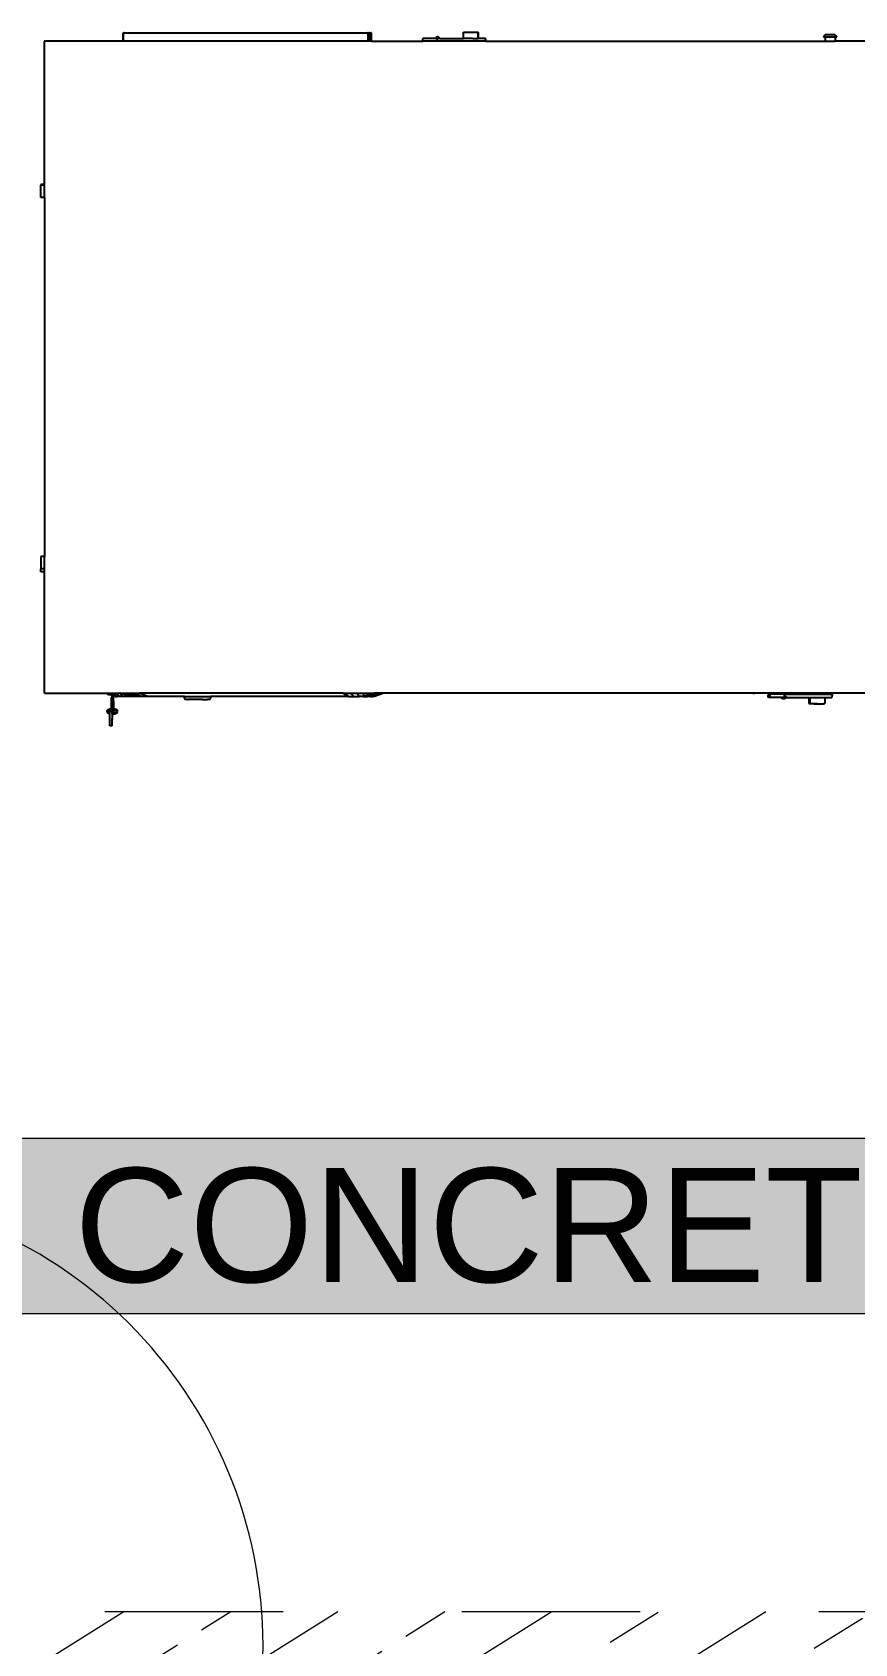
# Model space of a CAD drawing. Header units: inches. Extents: x 0.9 to 36.3, y 0.7 to 23.3.
# Drawn here: x 30.242 to 30.703, y 7.948 to 8.851 of the extents above; entities that cross this region are included whole.
import ezdxf

# ---------------------------------------------------------------- set-up
doc = ezdxf.new("R2010")
doc.units = ezdxf.units.IN
doc.linetypes.add('DASHED2', pattern=[0.375, 0.25, -0.125])
doc.layers.add('DG set', color=18, linetype='Continuous', lineweight=15)
doc.layers.add('Edges', color=7, linetype='Continuous')
doc.layers.add('PDF_Text', color=7, linetype='Continuous')
doc.layers.add('PDF_Geometry', color=7, linetype='Continuous', lineweight=9, true_color=0x777777)
doc.layers.add('transformer', color=7, linetype='Continuous', lineweight=15, true_color=0xb1a785)
doc.styles.get("Standard").update_dxf_attribs({"font": 'arial.ttf'})

# ---------------------------------------------------------------- blocks, each defined once
blk = doc.blocks.new('Diesel Generator pl')
at = {"layer": 'Edges'}
for p, q in [((1.9986, 2.016), (1.9986, 2.0362)), ((1.9995, 2.0362), (1.9986, 2.0362)), ((1.9995, 2.0362), (2.6038, 2.0363)), ((1.9995, 2.016), (1.9995, 2.0362)), ((2.6038, 2.0363), (2.6038, 2.016)), ((2.6048, 2.0363), (2.6038, 2.0363)), ((2.6048, 2.036), (2.6048, 2.0363)), ((2.6048, 2.036), (2.6072, 2.036)), ((2.6048, 2.016), (2.6048, 2.036)), ((2.6072, 2.036), (2.6072, 2.016)), ((2.6081, 2.036), (2.6072, 2.036)), ((2.6081, 2.036), (2.6123, 2.036)), ((2.6081, 2.016), (2.6081, 2.036)), ((2.6123, 2.036), (2.6123, 2.016)), ((2.6132, 2.036), (2.6123, 2.036)), ((2.6132, 2.016), (2.6132, 2.036)), ((2.8403, 2.0225), (2.8403, 2.0379)), ((2.8403, 2.0379), (2.8771, 2.0379)), ((2.8771, 2.0369), (2.8771, 2.0379)), ((2.8771, 2.0225), (2.8771, 2.0369)), ((2.8771, 2.0369), (2.8781, 2.0369)), ((2.8781, 2.0225), (2.8781, 2.0369)), ((1.8041, 2.016), (1.8032, 2.016)), ((1.8032, 2.016), (1.8041, 2.016)), ((1.8041, 1.6606), (1.8041, 2.016)), ((1.9986, 2.016), (1.8041, 2.016)), ((1.9995, 2.016), (1.9986, 2.016)), ((2.6038, 2.016), (1.9995, 2.016)), ((2.6048, 2.016), (2.6038, 2.016)), ((2.6072, 2.016), (2.6048, 2.016)), ((2.6081, 2.016), (2.6072, 2.016)), ((2.6123, 2.016), (2.6081, 2.016)), ((2.6132, 2.016), (2.6123, 2.016)), ((2.6132, 2.016), (2.7402, 2.016)), ((2.7402, 2.016), (2.7397, 2.0225)), ((2.772, 2.0225), (2.7397, 2.0225)), ((2.7765, 2.016), (2.7402, 2.016)), ((2.7721, 2.0235), (2.772, 2.0225)), ((2.772, 2.0225), (2.7765, 2.0225)), ((2.7726, 2.0244), (2.7721, 2.0235)), ((2.7733, 2.0252), (2.7726, 2.0244)), ((2.7743, 2.0258), (2.7733, 2.0252)), ((2.7754, 2.0262), (2.7743, 2.0258)), ((2.7766, 2.0263), (2.7754, 2.0262)), ((2.7766, 2.0225), (2.7765, 2.0225)), ((2.7765, 2.0186), (2.7765, 2.0225)), ((2.7765, 2.0186), (2.7766, 2.0186)), ((2.7765, 2.0178), (2.7765, 2.0186)), ((2.7765, 2.0178), (2.7766, 2.0178)), ((2.7765, 2.016), (2.7765, 2.0178)), ((2.7766, 2.016), (2.7765, 2.016)), ((2.7767, 2.0263), (2.7766, 2.0263)), ((2.7766, 2.0263), (2.7766, 2.0263)), ((2.7766, 2.0186), (2.7766, 2.0225)), ((2.7812, 2.0225), (2.7766, 2.0225)), ((2.7766, 2.0178), (2.7766, 2.0186)), ((2.7766, 2.016), (2.7766, 2.0178)), ((2.8949, 2.016), (2.7766, 2.016)), ((2.7777, 2.0262), (2.7767, 2.0263)), ((2.7779, 2.0262), (2.7777, 2.0262)), ((2.7789, 2.0258), (2.7779, 2.0262)), ((2.7798, 2.0252), (2.7789, 2.0258)), ((2.779, 2.0258), (2.7789, 2.0258)), ((2.7799, 2.0252), (2.779, 2.0258)), ((2.7805, 2.0244), (2.7798, 2.0252)), ((2.7807, 2.0244), (2.7799, 2.0252)), ((2.781, 2.0235), (2.7805, 2.0244)), ((2.7807, 2.0244), (2.7806, 2.0244)), ((2.7807, 2.0243), (2.7807, 2.0244)), ((2.7808, 2.0242), (2.7807, 2.0243)), ((2.7811, 2.0235), (2.7807, 2.0243)), ((2.7816, 2.0234), (2.7808, 2.0242)), ((2.7812, 2.0225), (2.781, 2.0235)), ((2.7813, 2.0225), (2.7811, 2.0235)), ((2.7813, 2.0225), (2.7812, 2.0225)), ((2.782, 2.0225), (2.7813, 2.0225)), ((2.782, 2.0225), (2.7816, 2.0234)), ((2.782, 2.0225), (2.782, 2.0225)), ((2.782, 2.0225), (2.8403, 2.0225)), ((2.8632, 2.0225), (2.8403, 2.0225)), ((2.8635, 2.0225), (2.8771, 2.0225)), ((2.8781, 2.0225), (2.8771, 2.0225)), ((2.8949, 2.0225), (2.8781, 2.0225)), ((2.8949, 2.0225), (2.8949, 2.0225)), ((2.8949, 2.0215), (2.8949, 2.0225)), ((2.8949, 2.0215), (2.8949, 2.0225)), ((2.8959, 2.0215), (2.8949, 2.0215)), ((2.8949, 2.0215), (2.8949, 2.0215)), ((2.8949, 2.016), (2.8949, 2.0215)), ((2.8949, 2.016), (2.8949, 2.0215)), ((2.8959, 2.016), (2.8949, 2.016)), ((2.8949, 2.016), (2.8949, 2.016)), ((2.8959, 2.016), (2.8959, 2.0215)), ((2.8959, 2.016), (3.7353, 2.016)), ((3.7316, 2.0272), (3.7315, 2.0269)), ((3.7315, 2.0269), (3.7316, 2.0265)), ((3.7317, 2.0276), (3.7316, 2.0272)), ((3.7316, 2.0265), (3.7317, 2.0262)), ((3.732, 2.0279), (3.7317, 2.0276)), ((3.7317, 2.0262), (3.732, 2.0259)), ((3.7323, 2.0281), (3.732, 2.0279)), ((3.732, 2.0259), (3.7323, 2.0257)), ((3.7358, 2.031), (3.7323, 2.0281)), ((3.7323, 2.0257), (3.7327, 2.0256)), ((3.7327, 2.0256), (3.7331, 2.0255)), ((3.7353, 2.0255), (3.7331, 2.0255)), ((3.7353, 2.0255), (3.7353, 2.016)), ((3.7458, 2.0255), (3.7353, 2.0255)), ((3.7353, 2.016), (3.7603, 2.016)), ((3.7597, 2.031), (3.7358, 2.031)), ((3.7458, 2.0281), (3.7458, 2.0276)), ((3.7458, 2.0272), (3.7458, 2.0262)), ((3.7458, 2.0259), (3.7458, 2.0255)), ((3.7458, 2.0255), (3.7468, 2.0255)), ((3.7468, 2.0281), (3.7468, 2.0276)), ((3.7468, 2.0272), (3.7468, 2.0262)), ((3.7468, 2.0259), (3.7468, 2.0255)), ((3.7479, 2.0255), (3.7468, 2.0255)), ((3.7479, 2.0281), (3.7479, 2.0276)), ((3.7479, 2.0272), (3.7479, 2.0262)), ((3.7479, 2.0259), (3.7479, 2.0255)), ((3.7501, 2.0255), (3.7479, 2.0255)), ((3.7501, 2.0281), (3.7501, 2.0276)), ((3.7501, 2.0272), (3.7501, 2.0262)), ((3.7501, 2.0259), (3.7501, 2.0255)), ((3.7603, 2.0255), (3.7501, 2.0255)), ((3.7633, 2.0281), (3.7597, 2.031)), ((3.7603, 2.0255), (3.7603, 2.016)), ((3.7625, 2.0255), (3.7603, 2.0255)), ((6.2017, 2.016), (3.7603, 2.016)), ((3.7625, 2.0255), (3.7629, 2.0256)), ((3.7629, 2.0256), (3.7633, 2.0257)), ((3.7636, 2.0279), (3.7633, 2.0281)), ((3.7633, 2.0257), (3.7636, 2.0259)), ((3.7639, 2.0276), (3.7636, 2.0279)), ((3.7636, 2.0259), (3.7639, 2.0262)), ((3.764, 2.0272), (3.7639, 2.0276)), ((3.7639, 2.0262), (3.764, 2.0265)), ((3.7641, 2.0269), (3.764, 2.0272)), ((3.764, 2.0265), (3.7641, 2.0269)), ((1.8041, 1.6606), (1.7949, 1.6606)), ((1.7949, 1.6606), (1.7949, 1.6592)), ((1.8041, 1.6592), (1.7949, 1.6592)), ((1.7949, 1.6284), (1.7949, 1.6592)), ((1.8041, 1.6592), (1.8041, 1.6606)), ((1.8041, 1.6284), (1.8041, 1.6592)), ((1.8041, 1.6284), (1.7949, 1.6284)), ((1.8041, 1.6284), (1.8041, 0.74)), ((1.8041, 0.74), (1.7949, 0.74)), ((1.7949, 0.74), (1.7949, 0.7092)), ((1.8041, 0.7092), (1.8041, 0.74)), ((1.8041, 0.7092), (1.7949, 0.7092)), ((1.7949, 0.7023), (1.7949, 0.7092)), ((1.8041, 0.7023), (1.7949, 0.7023)), ((1.8041, 0.7023), (1.8041, 0.7092)), ((1.8041, 0.4022), (1.8041, 0.7023)), ((1.8041, 0.4022), (1.957, 0.4022)), ((1.957, 0.4022), (1.9574, 0.4022)), ((1.957, 0.4022), (1.9588, 0.4016)), ((1.9574, 0.4022), (1.962, 0.4022)), ((1.9574, 0.4022), (1.9588, 0.4017)), ((1.9588, 0.4016), (1.9587, 0.4013)), ((1.9587, 0.4013), (1.9588, 0.401)), ((1.9588, 0.4017), (1.9588, 0.4016)), ((1.9588, 0.4017), (1.9622, 0.4004)), ((1.9588, 0.4016), (1.9619, 0.4004)), ((1.9588, 0.401), (1.9589, 0.4008)), ((1.9589, 0.4008), (1.9591, 0.4005)), ((1.9591, 0.4005), (1.9594, 0.4004)), ((1.9594, 0.4004), (1.9621, 0.3981)), ((1.9594, 0.4004), (1.9619, 0.4004)), ((1.9622, 0.4004), (1.9619, 0.4004)), ((1.9619, 0.4004), (1.9619, 0.4004)), ((1.9619, 0.4004), (1.967, 0.3985)), ((1.962, 0.4022), (1.9805, 0.3936)), ((1.962, 0.4022), (1.9693, 0.4022)), ((1.9622, 0.4004), (1.967, 0.3985)), ((1.9693, 0.4022), (1.9841, 0.3936)), ((1.9693, 0.4022), (1.9793, 0.4022)), ((1.9793, 0.4022), (1.9898, 0.3936)), ((1.9793, 0.4022), (1.9915, 0.4022)), ((1.9915, 0.4022), (1.9976, 0.3936)), ((2.0183, 0.3936), (1.9915, 0.4022)), ((1.9915, 0.4022), (2.0059, 0.4022)), ((2.0309, 0.3936), (2.0059, 0.4022)), ((2.0059, 0.4022), (2.0219, 0.4022)), ((2.0444, 0.3936), (2.0219, 0.4022)), ((2.0219, 0.4022), (2.0393, 0.4022)), ((2.0587, 0.3936), (2.0393, 0.4022)), ((2.543, 0.4022), (2.0393, 0.4022)), ((2.5562, 0.3936), (2.543, 0.4022)), ((2.543, 0.4022), (2.5613, 0.4022)), ((2.5613, 0.4022), (2.5787, 0.4022)), ((2.5697, 0.3936), (2.5613, 0.4022)), ((2.5823, 0.3936), (2.5787, 0.4022)), ((2.5787, 0.4022), (2.5948, 0.4022)), ((2.6214, 0.4022), (2.5935, 0.3936)), ((2.5935, 0.3936), (2.5948, 0.4022)), ((2.5948, 0.4022), (2.6214, 0.4022)), ((2.6313, 0.4022), (2.6031, 0.3936)), ((2.6386, 0.4022), (2.6108, 0.3936)), ((2.6432, 0.4022), (2.6165, 0.3936)), ((2.6437, 0.4022), (2.6205, 0.3936)), ((2.6313, 0.4022), (2.6214, 0.4022)), ((2.6386, 0.4022), (2.6313, 0.4022)), ((2.6432, 0.4022), (2.6386, 0.4022)), ((2.6437, 0.4022), (2.6432, 0.4022)), ((4.3419, 0.4022), (2.6437, 0.4022)), ((3.5587, 0.3997), (3.5587, 0.4022)), ((3.5614, 0.3998), (3.5614, 0.4022)), ((3.5946, 0.4003), (3.594, 0.3926)), ((3.5946, 0.4003), (3.5973, 0.4003)), ((3.5955, 0.3992), (3.5946, 0.4003)), ((3.5955, 0.3992), (3.5949, 0.3915)), ((3.5972, 0.3992), (3.5955, 0.3992)), ((3.5972, 0.3992), (3.5967, 0.3927)), ((3.5973, 0.4003), (3.5972, 0.3992)), ((3.5973, 0.4004), (3.6335, 0.4002)), ((3.5982, 0.3993), (3.5973, 0.4004)), ((3.5973, 0.4004), (3.5973, 0.4003)), ((3.5982, 0.3993), (3.5976, 0.3916)), ((3.6335, 0.3991), (3.5982, 0.3993)), ((3.6335, 0.4002), (3.6335, 0.3991)), ((3.6337, 0.3999), (3.6335, 0.4002)), ((3.6337, 0.3991), (3.6335, 0.3991)), ((3.6797, 0.3997), (3.6337, 0.3999)), ((3.6337, 0.3999), (3.6337, 0.3991)), ((3.6342, 0.3991), (3.6337, 0.3991)), ((3.6342, 0.3993), (3.6342, 0.3991)), ((3.6342, 0.3993), (3.6802, 0.3991)), ((3.6344, 0.3991), (3.6342, 0.3993)), ((3.6344, 0.3991), (3.6342, 0.3991)), ((3.6344, 0.3991), (3.6344, 0.3955)), ((3.7521, 0.3991), (3.6797, 0.3997)), ((3.7495, 0.399), (3.6797, 0.3996)), ((3.6802, 0.3991), (3.7495, 0.3988)), ((3.7496, 0.3988), (3.7495, 0.399)), ((3.7495, 0.399), (3.7495, 0.3988)), ((3.7524, 0.3988), (3.7521, 0.3991)), ((3.7521, 0.3991), (3.7521, 0.3988)), ((1.9594, 0.3587), (1.9606, 0.3604)), ((1.9606, 0.3604), (1.9626, 0.3619)), ((1.9614, 0.3579), (1.9624, 0.3591)), ((1.9681, 0.3981), (1.9621, 0.3981)), ((1.9624, 0.3591), (1.9639, 0.3603)), ((1.9626, 0.3619), (1.9628, 0.3619)), ((1.9628, 0.3619), (1.9654, 0.363)), ((1.964, 0.3603), (1.9639, 0.3603)), ((1.9641, 0.3603), (1.964, 0.3603)), ((1.9641, 0.3603), (1.9662, 0.3612)), ((1.9654, 0.363), (1.9684, 0.3637)), ((1.9662, 0.3612), (1.9688, 0.3618)), ((1.967, 0.3985), (1.9665, 0.3985)), ((1.9672, 0.3985), (1.967, 0.3985)), ((1.9672, 0.3985), (1.9681, 0.3981)), ((1.9681, 0.3981), (1.9682, 0.3981)), ((1.9682, 0.3981), (1.9712, 0.397)), ((1.9684, 0.3637), (1.9691, 0.3638)), ((1.9688, 0.3618), (1.9691, 0.3618)), ((1.9712, 0.3922), (1.9691, 0.3922)), ((1.9691, 0.3922), (1.9691, 0.3812)), ((1.9749, 0.3812), (1.9691, 0.3812)), ((1.9691, 0.3812), (1.9691, 0.3638)), ((1.9691, 0.3638), (1.9691, 0.3618)), ((1.9691, 0.3618), (1.9691, 0.3585)), ((1.9712, 0.397), (1.9728, 0.3964)), ((1.9712, 0.397), (1.9712, 0.3922)), ((1.9728, 0.3922), (1.9712, 0.3922)), ((1.9728, 0.3964), (1.9802, 0.3936)), ((1.9728, 0.3964), (1.9728, 0.3922)), ((1.9749, 0.3922), (1.9728, 0.3922)), ((1.9749, 0.3812), (1.9749, 0.3922)), ((1.9749, 0.3631), (1.9749, 0.3918)), ((1.9749, 0.3832), (1.9749, 0.3918)), ((1.9749, 0.3832), (1.9749, 0.3918)), ((1.9749, 0.3631), (1.9749, 0.3918)), ((1.9749, 0.3832), (1.9749, 0.3775)), ((1.9749, 0.3832), (1.9749, 0.3775)), ((1.9749, 0.3812), (1.9749, 0.3801)), ((1.9749, 0.3801), (1.9749, 0.3801)), ((1.9749, 0.3799), (1.9749, 0.3801)), ((1.9749, 0.3798), (1.9749, 0.3799)), ((1.9749, 0.3798), (1.9749, 0.3794)), ((1.9749, 0.3794), (1.9749, 0.3792)), ((1.9749, 0.3787), (1.9749, 0.3792)), ((1.9749, 0.3785), (1.9749, 0.3787)), ((1.9749, 0.3785), (1.9749, 0.3779)), ((1.9749, 0.3779), (1.9749, 0.3776)), ((1.9749, 0.3776), (1.9749, 0.3769)), ((1.9749, 0.3775), (1.9749, 0.3694)), ((1.9749, 0.3775), (1.9749, 0.3694)), ((1.9749, 0.3769), (1.9749, 0.3766)), ((1.9749, 0.3766), (1.9749, 0.3759)), ((1.9749, 0.3759), (1.9749, 0.3756)), ((1.9749, 0.3749), (1.9749, 0.3756)), ((1.9749, 0.3746), (1.9749, 0.3749)), ((1.9749, 0.3746), (1.9749, 0.374)), ((1.9749, 0.374), (1.9749, 0.3738)), ((1.9749, 0.3738), (1.9749, 0.3733)), ((1.9749, 0.3733), (1.9749, 0.3731)), ((1.9749, 0.3731), (1.9749, 0.3731)), ((1.9749, 0.373), (1.9749, 0.3731)), ((1.9749, 0.3731), (1.9749, 0.373)), ((1.9749, 0.373), (1.9749, 0.3727)), ((1.9749, 0.3727), (1.9749, 0.3727)), ((1.9749, 0.3724), (1.9749, 0.3727)), ((1.9749, 0.3724), (1.9749, 0.3724)), ((1.9749, 0.3637), (1.9749, 0.3724)), ((1.9749, 0.3694), (1.9749, 0.3691)), ((1.9749, 0.3694), (1.9749, 0.3691)), ((1.9749, 0.3691), (1.9749, 0.3635)), ((1.9749, 0.3691), (1.9749, 0.3635)), ((1.9749, 0.3637), (1.9779, 0.363)), ((1.9749, 0.3633), (1.9749, 0.3637)), ((1.9749, 0.3635), (1.9749, 0.3631)), ((1.9749, 0.3635), (1.9749, 0.3631)), ((1.9749, 0.3633), (1.9749, 0.3624)), ((1.9749, 0.3617), (1.9749, 0.3624)), ((1.9749, 0.3548), (1.9749, 0.3624)), ((1.9749, 0.3624), (1.9749, 0.3548)), ((1.9749, 0.3548), (1.9749, 0.3624)), ((1.9749, 0.3624), (1.9749, 0.3548)), ((1.9749, 0.3617), (1.9771, 0.3612)), ((1.9749, 0.3607), (1.9749, 0.3617)), ((1.9749, 0.3607), (1.9749, 0.3585)), ((1.9771, 0.3612), (1.9792, 0.3603)), ((1.9779, 0.363), (1.9805, 0.3619)), ((1.9792, 0.3603), (1.9793, 0.3603)), ((1.9793, 0.3603), (1.9793, 0.3603)), ((1.9793, 0.3603), (1.9809, 0.3591)), ((1.9802, 0.3936), (1.9805, 0.3936)), ((1.9805, 0.3936), (1.9841, 0.3936)), ((1.9806, 0.3619), (1.9805, 0.3619)), ((1.9806, 0.3619), (1.9826, 0.3604)), ((1.9809, 0.3591), (1.9818, 0.3579)), ((1.9826, 0.3604), (1.9839, 0.3587)), ((1.9898, 0.3936), (1.9841, 0.3936)), ((1.9976, 0.3936), (1.9898, 0.3936)), ((2.0183, 0.3936), (1.9976, 0.3936)), ((2.0309, 0.3936), (2.0183, 0.3936)), ((2.0444, 0.3936), (2.0309, 0.3936)), ((2.0587, 0.3936), (2.0444, 0.3936)), ((2.1501, 0.3936), (2.0587, 0.3936)), ((2.1495, 0.3921), (2.1494, 0.3915)), ((2.1494, 0.3915), (2.1494, 0.3908)), ((2.1494, 0.3908), (2.1495, 0.3902)), ((2.1496, 0.3927), (2.1495, 0.3921)), ((2.1495, 0.3902), (2.1496, 0.3896)), ((2.1499, 0.3932), (2.1496, 0.3927)), ((2.1496, 0.3896), (2.1499, 0.3891)), ((2.1501, 0.3936), (2.1499, 0.3932)), ((2.1499, 0.3891), (2.1502, 0.3885)), ((2.1501, 0.3936), (2.2152, 0.3936)), ((2.1502, 0.3885), (2.1506, 0.388)), ((2.1506, 0.388), (2.151, 0.3876)), ((2.151, 0.3876), (2.1516, 0.3872)), ((2.1516, 0.3872), (2.1521, 0.3869)), ((2.1521, 0.3869), (2.1528, 0.3866)), ((2.1528, 0.3866), (2.1534, 0.3864)), ((2.1534, 0.3864), (2.1541, 0.3863)), ((2.1542, 0.3863), (2.1541, 0.3863)), ((2.1542, 0.3863), (2.1549, 0.3863)), ((2.1551, 0.3863), (2.1549, 0.3863)), ((2.1554, 0.3863), (2.1551, 0.3863)), ((2.1557, 0.3863), (2.1554, 0.3863)), ((2.1562, 0.3862), (2.1557, 0.3863)), ((2.1568, 0.3862), (2.1562, 0.3862)), ((2.1575, 0.3862), (2.1568, 0.3862)), ((2.1575, 0.3862), (2.1592, 0.3862)), ((2.165, 0.3862), (2.1592, 0.3862)), ((2.1741, 0.3862), (2.165, 0.3862)), ((2.1827, 0.3862), (2.1741, 0.3862)), ((2.1946, 0.3862), (2.1827, 0.3862)), ((2.1946, 0.3862), (2.2018, 0.3862)), ((2.2018, 0.3862), (2.2041, 0.3862)), ((2.2041, 0.3862), (2.2071, 0.3863)), ((2.2079, 0.3863), (2.2071, 0.3863)), ((2.2086, 0.3863), (2.2079, 0.3863)), ((2.2091, 0.3863), (2.2086, 0.3863)), ((2.2096, 0.3863), (2.2091, 0.3863)), ((2.21, 0.3863), (2.2096, 0.3863)), ((2.2103, 0.3863), (2.21, 0.3863)), ((2.2104, 0.3863), (2.2103, 0.3863)), ((2.211, 0.3863), (2.2104, 0.3863)), ((2.2111, 0.3864), (2.211, 0.3863)), ((2.2112, 0.3864), (2.2111, 0.3864)), ((2.2118, 0.3865), (2.2112, 0.3864)), ((2.2119, 0.3865), (2.2118, 0.3865)), ((2.2119, 0.3865), (2.2125, 0.3867)), ((2.2125, 0.3867), (2.2132, 0.3869)), ((2.2132, 0.3869), (2.2138, 0.3873)), ((2.2138, 0.3873), (2.2143, 0.3876)), ((2.2143, 0.3876), (2.2148, 0.3881)), ((2.2148, 0.3881), (2.2151, 0.3886)), ((2.2151, 0.3886), (2.2155, 0.3891)), ((2.2154, 0.3933), (2.2152, 0.3936)), ((2.5562, 0.3936), (2.2152, 0.3936)), ((2.2157, 0.3927), (2.2154, 0.3933)), ((2.2155, 0.3891), (2.2157, 0.3897)), ((2.2158, 0.3921), (2.2157, 0.3927)), ((2.2157, 0.3897), (2.2158, 0.3902)), ((2.2159, 0.3915), (2.2158, 0.3921)), ((2.2158, 0.3902), (2.2159, 0.3908)), ((2.2159, 0.3908), (2.2159, 0.3915)), ((2.5562, 0.3936), (2.5697, 0.3936)), ((2.5697, 0.3936), (2.5823, 0.3936)), ((2.5935, 0.3936), (2.5823, 0.3936)), ((2.5935, 0.3936), (2.6031, 0.3936)), ((2.6108, 0.3936), (2.6031, 0.3936)), ((2.6108, 0.3936), (2.6165, 0.3936)), ((2.6205, 0.3936), (2.6165, 0.3936)), ((2.6205, 0.3937), (2.6205, 0.3937)), ((3.5949, 0.3915), (3.594, 0.3926)), ((3.6265, 0.3913), (3.5949, 0.3915)), ((3.5976, 0.3916), (3.5967, 0.3927)), ((3.6292, 0.3914), (3.5976, 0.3916)), ((3.6266, 0.3912), (3.6265, 0.3913)), ((3.6269, 0.3913), (3.6265, 0.3913)), ((3.627, 0.3902), (3.6266, 0.3912)), ((3.627, 0.3906), (3.6269, 0.3913)), ((3.6292, 0.3913), (3.6269, 0.3913)), ((3.6274, 0.3898), (3.627, 0.3906)), ((3.6274, 0.3898), (3.627, 0.3902)), ((3.6275, 0.3897), (3.6274, 0.3898)), ((3.6282, 0.3888), (3.6275, 0.3897)), ((3.6292, 0.3882), (3.6282, 0.3888)), ((3.6292, 0.3913), (3.6292, 0.3914)), ((3.6296, 0.3914), (3.6292, 0.3914)), ((3.6297, 0.3903), (3.6292, 0.3913)), ((3.6292, 0.3913), (3.6292, 0.3913)), ((3.6296, 0.3913), (3.6292, 0.3913)), ((3.6303, 0.3878), (3.6292, 0.3882)), ((3.6296, 0.3913), (3.6296, 0.3914)), ((3.6344, 0.3914), (3.6296, 0.3914)), ((3.6297, 0.3907), (3.6296, 0.3913)), ((3.6301, 0.3899), (3.6297, 0.3907)), ((3.6301, 0.3899), (3.6297, 0.3903)), ((3.6302, 0.3897), (3.6301, 0.3899)), ((3.6309, 0.3889), (3.6302, 0.3897)), ((3.6315, 0.3877), (3.6303, 0.3878)), ((3.6318, 0.3883), (3.6309, 0.3889)), ((3.6327, 0.3878), (3.6315, 0.3877)), ((3.633, 0.3879), (3.6318, 0.3883)), ((3.633, 0.3879), (3.6327, 0.3878)), ((3.6341, 0.3878), (3.633, 0.3879)), ((3.6353, 0.3879), (3.6341, 0.3878)), ((3.6344, 0.3955), (3.6354, 0.3953)), ((3.6344, 0.3955), (3.6344, 0.3916)), ((3.6344, 0.3916), (3.6388, 0.3916)), ((3.6344, 0.3916), (3.6344, 0.3914)), ((3.6364, 0.3883), (3.6353, 0.3879)), ((3.6354, 0.3953), (3.6365, 0.3949)), ((3.6374, 0.3889), (3.6364, 0.3883)), ((3.6365, 0.3949), (3.6374, 0.3943)), ((3.6374, 0.3943), (3.6382, 0.3935)), ((3.6381, 0.3897), (3.6374, 0.3889)), ((3.6386, 0.3906), (3.6381, 0.3897)), ((3.6382, 0.3935), (3.6386, 0.3926)), ((3.6386, 0.3926), (3.6388, 0.3916)), ((3.6388, 0.3915), (3.6386, 0.3906)), ((3.6388, 0.3916), (3.6802, 0.3914)), ((3.6388, 0.3916), (3.6388, 0.3915)), ((3.6388, 0.3915), (3.6775, 0.3913)), ((3.6775, 0.3913), (3.6949, 0.3912)), ((3.6802, 0.3914), (3.6976, 0.3913)), ((3.6949, 0.3912), (3.6948, 0.3761)), ((3.6948, 0.3761), (3.6955, 0.376)), ((3.6949, 0.3912), (3.6976, 0.3912)), ((3.6955, 0.376), (3.6974, 0.376)), ((3.6974, 0.376), (3.7003, 0.3759)), ((3.6976, 0.3912), (3.6975, 0.3762)), ((3.6975, 0.3762), (3.6981, 0.3761)), ((3.6976, 0.3913), (3.6976, 0.3912)), ((3.6976, 0.3913), (3.7344, 0.3911)), ((3.6981, 0.3761), (3.7, 0.3761)), ((3.7, 0.3761), (3.703, 0.376)), ((3.7003, 0.3759), (3.7041, 0.3759)), ((3.703, 0.376), (3.7068, 0.3759)), ((3.7041, 0.3759), (3.7086, 0.3758)), ((3.7068, 0.3759), (3.7113, 0.3759)), ((3.7086, 0.3758), (3.7134, 0.3758)), ((3.7113, 0.3759), (3.716, 0.3759)), ((3.7134, 0.3758), (3.7181, 0.3758)), ((3.716, 0.3759), (3.7208, 0.3758)), ((3.7181, 0.3758), (3.7225, 0.3758)), ((3.7208, 0.3758), (3.7252, 0.3758)), ((3.7225, 0.3758), (3.7263, 0.3758)), ((3.7252, 0.3758), (3.729, 0.3758)), ((3.7263, 0.3758), (3.7292, 0.3758)), ((3.729, 0.3758), (3.731, 0.3758)), ((3.7292, 0.3758), (3.731, 0.3758)), ((3.731, 0.3758), (3.7314, 0.3759)), ((3.7314, 0.3759), (3.7319, 0.3759)), ((3.7319, 0.3759), (3.7337, 0.3759)), ((3.7337, 0.3759), (3.7343, 0.3759)), ((3.7344, 0.3911), (3.7343, 0.3759)), ((3.7344, 0.3911), (3.7496, 0.391)), ((3.7344, 0.3911), (3.7344, 0.3911)), ((3.7344, 0.3911), (3.7496, 0.3911)), ((3.7495, 0.3988), (3.7496, 0.3988)), ((3.7496, 0.3988), (3.7521, 0.3988)), ((3.7496, 0.3911), (3.7496, 0.391)), ((3.7496, 0.3911), (3.7523, 0.3911)), ((3.7521, 0.3988), (3.7524, 0.3988)), ((3.7524, 0.3988), (3.7523, 0.3911)), ((1.9588, 0.3568), (1.9592, 0.3586)), ((1.9588, 0.3566), (1.9588, 0.3568)), ((1.9588, 0.3564), (1.9588, 0.3566)), ((1.9588, 0.3564), (1.9592, 0.3546)), ((1.9592, 0.3586), (1.9594, 0.3587)), ((1.9594, 0.3544), (1.9592, 0.3546)), ((1.9606, 0.3527), (1.9594, 0.3544)), ((1.9626, 0.3513), (1.9606, 0.3527)), ((1.9611, 0.3566), (1.9614, 0.3579)), ((1.9611, 0.3568), (1.9611, 0.3566)), ((1.9611, 0.3566), (1.9611, 0.3564)), ((1.9614, 0.3553), (1.9611, 0.3566)), ((1.9614, 0.3579), (1.9613, 0.3577)), ((1.9613, 0.3554), (1.9614, 0.3553)), ((1.9624, 0.354), (1.9614, 0.3553)), ((1.9639, 0.3529), (1.9624, 0.354)), ((1.9628, 0.3512), (1.9626, 0.3513)), ((1.9654, 0.3501), (1.9628, 0.3512)), ((1.9639, 0.3529), (1.964, 0.3529)), ((1.964, 0.3529), (1.9641, 0.3528)), ((1.9658, 0.3521), (1.9641, 0.3528)), ((1.9658, 0.3501), (1.9654, 0.3501)), ((1.9716, 0.3579), (1.9658, 0.3579)), ((1.9658, 0.3521), (1.9658, 0.3579)), ((1.9658, 0.3501), (1.9658, 0.3521)), ((1.9658, 0.3208), (1.9658, 0.3501)), ((1.9716, 0.3208), (1.9658, 0.3208)), ((1.9749, 0.3585), (1.9691, 0.3585)), ((1.9716, 0.3512), (1.9716, 0.3579)), ((1.9744, 0.3514), (1.9716, 0.3512)), ((1.9716, 0.3512), (1.9716, 0.3492)), ((1.9749, 0.3495), (1.9716, 0.3492)), ((1.9716, 0.3492), (1.9716, 0.3435)), ((1.9716, 0.3435), (1.9716, 0.3427)), ((1.9716, 0.3427), (1.9716, 0.3427)), ((1.9716, 0.3425), (1.9716, 0.3427)), ((1.9716, 0.3424), (1.9716, 0.3425)), ((1.9716, 0.3424), (1.9716, 0.342)), ((1.9716, 0.342), (1.9716, 0.3419)), ((1.9716, 0.3419), (1.9716, 0.3414)), ((1.9716, 0.3414), (1.9716, 0.3411)), ((1.9716, 0.3411), (1.9716, 0.3405)), ((1.9716, 0.3405), (1.9716, 0.3402)), ((1.9716, 0.3402), (1.9716, 0.3395)), ((1.9716, 0.3395), (1.9716, 0.3392)), ((1.9716, 0.3385), (1.9716, 0.3392)), ((1.9716, 0.3382), (1.9716, 0.3385)), ((1.9716, 0.3375), (1.9716, 0.3382)), ((1.9716, 0.3373), (1.9716, 0.3375)), ((1.9716, 0.3366), (1.9716, 0.3373)), ((1.9716, 0.3364), (1.9716, 0.3366)), ((1.9716, 0.3364), (1.9716, 0.3364)), ((1.9716, 0.3364), (1.9716, 0.3359)), ((1.9716, 0.3358), (1.9716, 0.3359)), ((1.9716, 0.3358), (1.9716, 0.3354)), ((1.9716, 0.3354), (1.9716, 0.3354)), ((1.9716, 0.3353), (1.9716, 0.3354)), ((1.9716, 0.3351), (1.9716, 0.3353)), ((1.9716, 0.3351), (1.9716, 0.335)), ((1.9716, 0.3351), (1.9716, 0.3351)), ((1.9716, 0.3208), (1.9716, 0.335)), ((1.9771, 0.352), (1.9744, 0.3514)), ((1.9779, 0.3501), (1.9749, 0.3495)), ((1.9792, 0.3528), (1.9771, 0.352)), ((1.9805, 0.3512), (1.9779, 0.3501)), ((1.9793, 0.3529), (1.9792, 0.3528)), ((1.9809, 0.354), (1.9793, 0.3529)), ((1.9793, 0.3529), (1.9793, 0.3529)), ((1.9805, 0.3512), (1.9806, 0.3513)), ((1.9826, 0.3527), (1.9806, 0.3513)), ((1.9818, 0.3553), (1.9809, 0.354)), ((1.9818, 0.3579), (1.9819, 0.3577)), ((1.9818, 0.3579), (1.9821, 0.3566)), ((1.9821, 0.3566), (1.9818, 0.3553)), ((1.9819, 0.3554), (1.9818, 0.3553)), ((1.9822, 0.3568), (1.9821, 0.3566)), ((1.9821, 0.3566), (1.9822, 0.3564)), ((1.9839, 0.3544), (1.9826, 0.3527)), ((1.984, 0.3586), (1.9839, 0.3587)), ((1.9839, 0.3544), (1.984, 0.3546)), ((1.984, 0.3586), (1.9844, 0.3568)), ((1.984, 0.3546), (1.9844, 0.3564)), ((1.9845, 0.3566), (1.9844, 0.3568)), ((1.9844, 0.3564), (1.9845, 0.3566))]:
    blk.add_line(p, q, dxfattribs=at)

msp = doc.modelspace()

# ---------------------------------------------------------------- hatches: boundary and pattern name
at = {"layer": 'PDF_Geometry', "linetype": 'DASHED2', "ltscale": 0.08, "transparency": 33554559}
h = msp.add_hatch(color=256, dxfattribs=at)
h.dxf.hatch_style = 1
h.paths.add_polyline_path([(31.76696, 8.23129), (30.04871, 8.23129), (30.0567, 8.19558, -0.057462), (30.11451, 8.20201, -0.191616), (30.29031, 8.13318), (31.76696, 8.13318)])
h.paths.add_polyline_path([(30.04871, 8.23129), (29.83237, 8.23129), (29.83237, 8.13318), (29.93968, 8.13318, -0.132886), (30.0567, 8.19558)])
h.paths.add_polyline_path([(30.11451, 8.20201, 0.191813), (29.93968, 8.13318), (30.29031, 8.13318, 0.191616)])
at = {"layer": 'transformer', "linetype": 'DASHED2', "ltscale": 0.05, "transparency": 33554559}
h = msp.add_hatch(dxfattribs=at)
h.set_pattern_fill('ANSI33', color=256, scale=0.01, angle=-13.02959)
h.set_pattern_definition([(31.97041, (-1.401335, 0.010687), (-0.03362206, 0.05386842), []), (31.97041, (-1.35759, 0.000563), (-0.03362206, 0.05386842), [0.03175, -0.015875])])
h.paths.add_polyline_path([(31.10957, 7.91603), (31.10957, 7.59785), (31.15957, 7.59785), (31.15957, 7.96603), (30.08254, 7.96603), (30.08254, 6.61974), (30.73819, 6.61974), (30.74976, 6.66974), (30.13254, 6.66974), (30.13254, 7.91603)])

# ---------------------------------------------------------------- linework, layer by layer
at = {"layer": 'PDF_Geometry', "linetype": 'ByBlock'}
msp.add_lwpolyline([(29.82892, 8.13318), (31.76696, 8.13318), (31.76696, 8.23129), (29.82892, 8.23129)], dxfattribs=at)
msp.add_lwpolyline([(30.11451, 8.20201, 0.416658), (29.85961, 7.947, 0.415315), (30.11451, 7.69032, 0.414084), (30.37126, 7.947, 0.415408)], format="xyb", close=True, dxfattribs=at)
at = {"layer": 'transformer', "linetype": 'DASHED2', "ltscale": 0.05}
msp.add_lwpolyline([(31.15957, 6.80622), (31.15957, 6.61974), (30.08254, 6.61974), (30.08254, 7.96603), (31.15957, 7.96603), (31.15957, 7.59785)], dxfattribs=at)

# ---------------------------------------------------------------- block references
at = {"layer": 'DG set', "xscale": 0.2264521623337326, "yscale": 0.2264521623337326, "zscale": 0.2264521623337326}
msp.add_blockref('Diesel Generator pl', (29.84027, 8.38988), dxfattribs=at)

# ---------------------------------------------------------------- texts
at = {"layer": 'PDF_Text', "linetype": 'ByBlock', "insert": (30.22951, 8.21467), "char_height": 0.0639472, "width": 1.2134597, "attachment_point": 1}
msp.add_mtext('\\pxqc;CONCRETE SAFETY WALL', dxfattribs=at)

doc.saveas('drawing.dxf')
